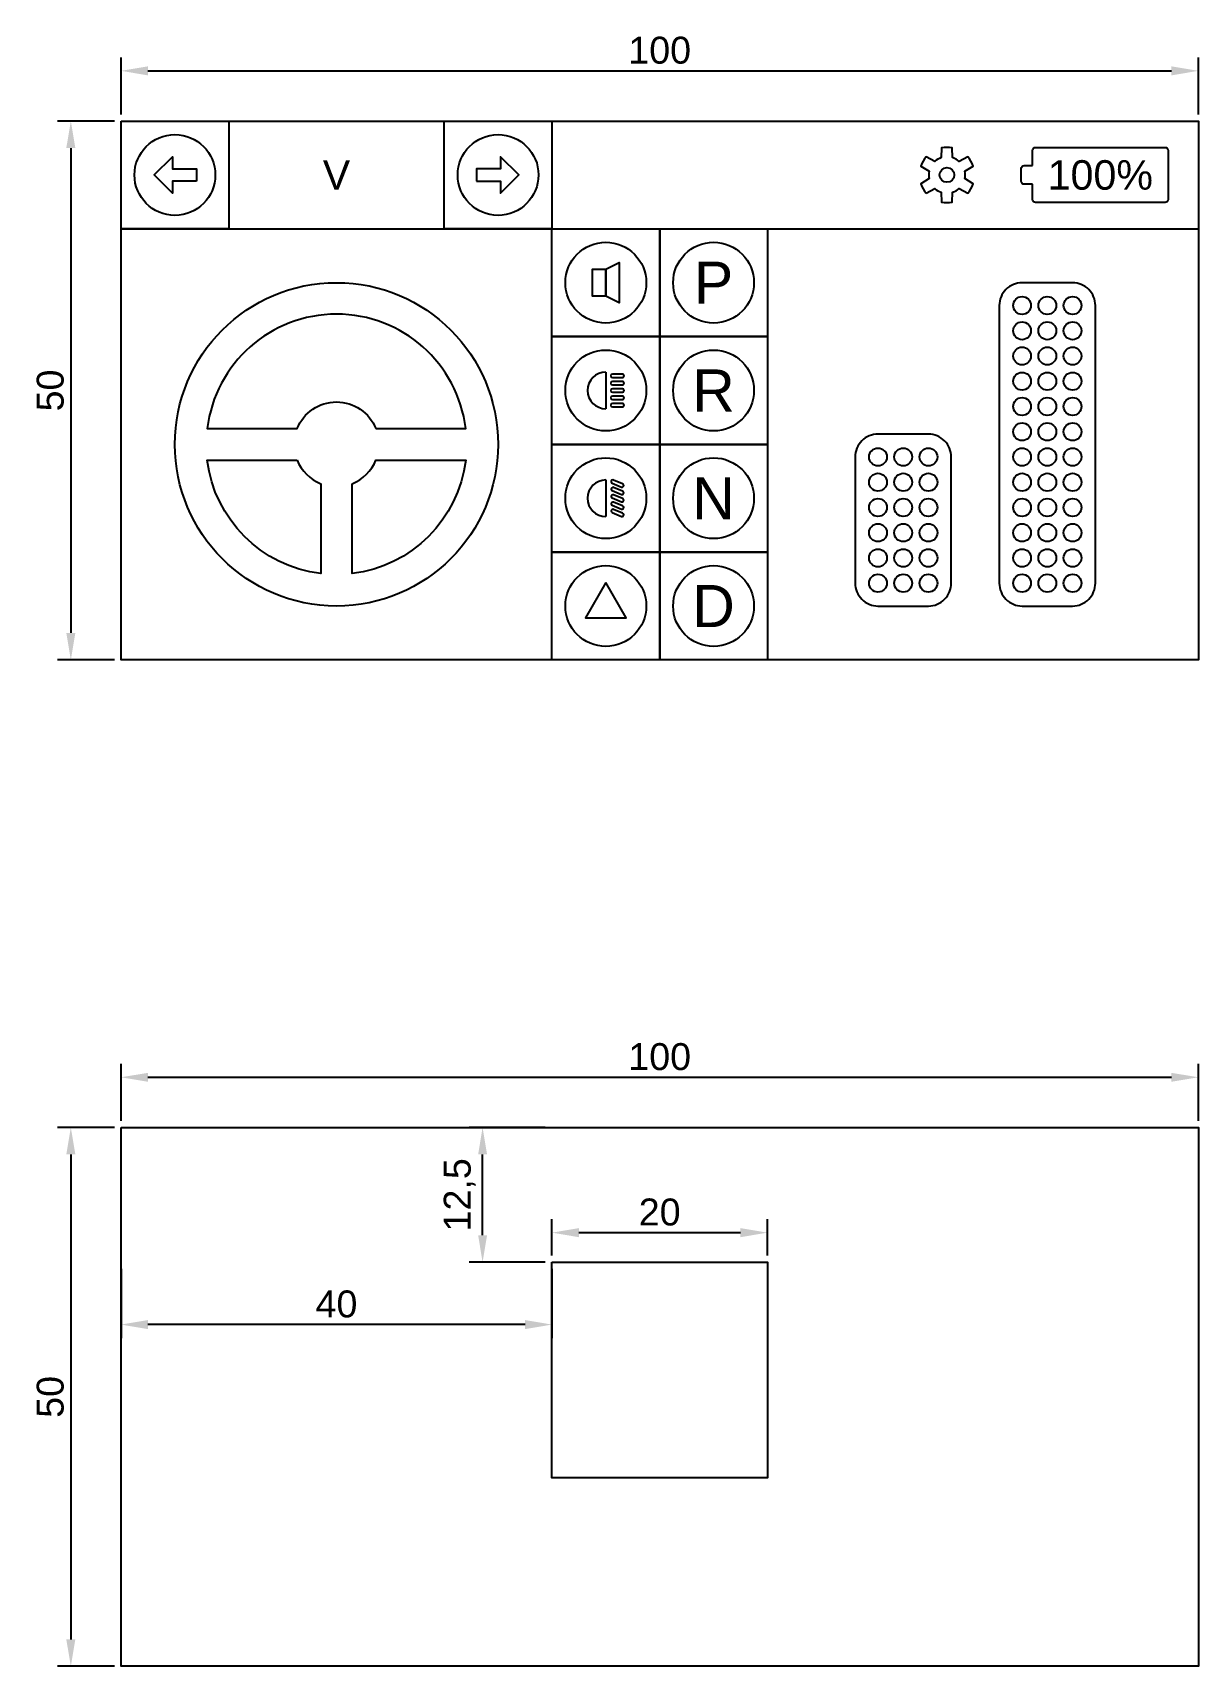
# Model space of a CAD drawing. Header units: millimetres. Extents: x -8 to 100, y -143 to 8.
import ezdxf
from ezdxf.enums import TextEntityAlignment as Align

# ---------------------------------------------------------------- set-up
doc = ezdxf.new("R2010")
doc.units = ezdxf.units.MM
doc.styles.get("Standard").update_dxf_attribs({"font": 'arial.ttf'})
doc.dimstyles.new('ISO-25', dxfattribs={"dimtxt": 2.5, "dimasz": 2.5, "dimexe": 1.25, "dimexo": 0.625, "dimtad": 1, "dimtxsty": 'Standard', "dimcen": 2.5, "dimadec": 0, "dimazin": 0, "dimtfac": 1, "dimtmove": 0, "dimatfit": 3, "dimfxl": 1, "dimarcsym": 0})

# ---------------------------------------------------------------- blocks, each defined once
blk = doc.blocks.new('*D1')
at = {"color": 0, "lineweight": -2, "transparency": 16777216}
for p, q in [((0, 0.62), (0, 5.91)), ((2.5, 4.66), (97.5, 4.66)), ((100, 0.62), (100, 5.91))]:
    blk.add_line(p, q, dxfattribs=at)
at = {"color": 0, "transparency": 16777216}
for points in [[(2.5, 5.08), (2.5, 4.24), (0, 4.66)], [(97.5, 5.08), (97.5, 4.24), (100, 4.66)]]:
    blk.add_solid(points, dxfattribs=at)
at = {"layer": 'Defpoints', "color": 0, "transparency": 16777216}
for p in [(100, 4.66), (0, 0), (100, 0)]:
    blk.add_point(p, dxfattribs=at)
at = {"color": 0, "transparency": 16777216, "insert": (50, 6.56), "char_height": 2.5, "attachment_point": 5}
blk.add_mtext('100', dxfattribs=at)
blk = doc.blocks.new('*D2')
at = {"color": 0, "lineweight": -2, "transparency": 16777216}
for p, q in [((-0.62, 0), (-5.91, 0)), ((-4.66, -2.5), (-4.66, -47.5)), ((-0.62, -50), (-5.91, -50))]:
    blk.add_line(p, q, dxfattribs=at)
at = {"color": 0, "transparency": 16777216}
for points in [[(-5.08, -2.5), (-4.24, -2.5), (-4.66, 0)], [(-5.08, -47.5), (-4.24, -47.5), (-4.66, -50)]]:
    blk.add_solid(points, dxfattribs=at)
at = {"layer": 'Defpoints', "color": 0, "transparency": 16777216}
for p in [(0, 0), (-4.66, -50), (0, -50)]:
    blk.add_point(p, dxfattribs=at)
at = {"color": 0, "transparency": 16777216, "insert": (-6.56, -25), "char_height": 2.5, "attachment_point": 5, "rotation": 90}
blk.add_mtext('50', dxfattribs=at)
blk = doc.blocks.new('A$C0B7D2A1D')
at = {"color": 159, "true_color": 0x22346e}
blk.add_lwpolyline([(-5, 5), (5, 5), (5, -5), (-5, -5)], close=True, dxfattribs=at)
at = {"color": 1}
blk.add_circle((0, 0), 3.75, dxfattribs=at)
blk = doc.blocks.new('*D10')
at = {"color": 0, "lineweight": -2, "transparency": 16777216}
for p, q in [((0, -92.77), (0, -87.48)), ((100, -92.77), (100, -87.48)), ((2.5, -88.73), (97.5, -88.73))]:
    blk.add_line(p, q, dxfattribs=at)
at = {"color": 0, "transparency": 16777216}
for points in [[(2.5, -88.32), (2.5, -89.15), (0, -88.73)], [(97.5, -88.32), (97.5, -89.15), (100, -88.73)]]:
    blk.add_solid(points, dxfattribs=at)
at = {"layer": 'Defpoints', "color": 0, "transparency": 16777216}
for p in [(100, -88.73), (0, -93.39), (100, -93.39)]:
    blk.add_point(p, dxfattribs=at)
at = {"color": 0, "transparency": 16777216, "insert": (50, -86.83), "char_height": 2.5, "attachment_point": 5}
blk.add_mtext('100', dxfattribs=at)
blk = doc.blocks.new('*D11')
at = {"color": 0, "lineweight": -2, "transparency": 16777216}
for p, q in [((-0.62, -93.39), (-5.91, -93.39)), ((-4.66, -95.89), (-4.66, -140.89)), ((-0.62, -143.39), (-5.91, -143.39))]:
    blk.add_line(p, q, dxfattribs=at)
at = {"color": 0, "transparency": 16777216}
for points in [[(-5.08, -95.89), (-4.24, -95.89), (-4.66, -93.39)], [(-5.08, -140.89), (-4.24, -140.89), (-4.66, -143.39)]]:
    blk.add_solid(points, dxfattribs=at)
at = {"layer": 'Defpoints', "color": 0, "transparency": 16777216}
for p in [(0, -93.39), (-4.66, -143.39), (0, -143.39)]:
    blk.add_point(p, dxfattribs=at)
at = {"color": 0, "transparency": 16777216, "insert": (-6.56, -118.39), "char_height": 2.5, "attachment_point": 5, "rotation": 90}
blk.add_mtext('50', dxfattribs=at)
blk = doc.blocks.new('*D12')
at = {"color": 0, "lineweight": -2, "transparency": 16777216}
for p, q in [((40, -105.27), (40, -101.9)), ((60, -105.27), (60, -101.9)), ((42.5, -103.15), (57.5, -103.15))]:
    blk.add_line(p, q, dxfattribs=at)
at = {"color": 0, "transparency": 16777216}
for points in [[(42.5, -102.73), (42.5, -103.57), (40, -103.15)], [(57.5, -102.73), (57.5, -103.57), (60, -103.15)]]:
    blk.add_solid(points, dxfattribs=at)
at = {"layer": 'Defpoints', "color": 0, "transparency": 16777216}
for p in [(60, -103.15), (40, -105.89), (60, -105.89)]:
    blk.add_point(p, dxfattribs=at)
at = {"color": 0, "transparency": 16777216, "insert": (50, -101.25), "char_height": 2.5, "attachment_point": 5}
blk.add_mtext('20', dxfattribs=at)
blk = doc.blocks.new('*D13')
at = {"color": 0, "lineweight": -2, "transparency": 16777216}
for p, q in [((0, -106.52), (0, -112.93)), ((40, -106.52), (40, -112.93)), ((37.5, -111.68), (2.5, -111.68))]:
    blk.add_line(p, q, dxfattribs=at)
at = {"color": 0, "transparency": 16777216}
for points in [[(2.5, -111.26), (2.5, -112.1), (0, -111.68)], [(37.5, -111.26), (37.5, -112.1), (40, -111.68)]]:
    blk.add_solid(points, dxfattribs=at)
at = {"layer": 'Defpoints', "color": 0, "transparency": 16777216}
for p in [(0, -105.89), (40, -105.89), (0, -111.68)]:
    blk.add_point(p, dxfattribs=at)
at = {"color": 0, "transparency": 16777216, "insert": (20, -109.78), "char_height": 2.5, "attachment_point": 5}
blk.add_mtext('40', dxfattribs=at)
blk = doc.blocks.new('*D14')
at = {"color": 0, "lineweight": -2, "transparency": 16777216}
for p, q in [((39.38, -93.39), (32.31, -93.39)), ((33.56, -103.39), (33.56, -95.89)), ((39.38, -105.89), (32.31, -105.89))]:
    blk.add_line(p, q, dxfattribs=at)
at = {"color": 0, "transparency": 16777216}
for points in [[(33.15, -95.89), (33.98, -95.89), (33.56, -93.39)], [(33.15, -103.39), (33.98, -103.39), (33.56, -105.89)]]:
    blk.add_solid(points, dxfattribs=at)
at = {"layer": 'Defpoints', "color": 0, "transparency": 16777216}
for p in [(33.56, -93.39), (40, -93.39), (40, -105.89)]:
    blk.add_point(p, dxfattribs=at)
at = {"color": 0, "transparency": 16777216, "insert": (31.44, -99.64), "char_height": 2.5, "attachment_point": 5, "rotation": 90}
blk.add_mtext('12,5', dxfattribs=at)

msp = doc.modelspace()

# ---------------------------------------------------------------- linework, layer by layer
at = {"color": 1}
msp.add_line((0, -10), (100, -10), dxfattribs=at)
for p, q in [((45, -23.305), (45, -26.695)), ((45, -33.305), (45, -36.695))]:
    msp.add_line(p, q)
for points in [[(0, 0), (100, 0), (100, -50), (0, -50)], [(0, -93.392), (100, -93.392), (100, -143.392), (0, -143.392)]]:
    msp.add_lwpolyline(points, close=True, dxfattribs=at)
at = {"color": 3}
msp.add_lwpolyline([(74.737, -6.689), (75.538, -6.259, 0.1032335), (76.136, -6.604), (76.164, -7.513, 0.098352), (77.162, -7.513), (77.191, -6.604, 0.1032335), (77.788, -6.259), (78.59, -6.689, 0.098352), (79.089, -5.824), (78.316, -5.345, 0.1032335), (78.316, -4.655), (79.089, -4.176, 0.098352), (78.59, -3.311), (77.788, -3.741, 0.1032335), (77.191, -3.396), (77.162, -2.487, 0.098352), (76.164, -2.487), (76.136, -3.396, 0.1032335), (75.538, -3.741), (74.737, -3.311, 0.098352), (74.238, -4.176), (75.01, -4.655, 0.1032335), (75.01, -5.345), (74.238, -5.824, 0.098352)], format="xyb", close=True, dxfattribs=at)
at = {"color": 2}
for points in [[(84.61, -4.138), (84.61, -2.716, -0.4142136), (84.888, -2.438), (96.912, -2.438, -0.4142136), (97.189, -2.716), (97.189, -7.284, -0.4142136), (96.912, -7.562), (84.888, -7.562, -0.4142136), (84.61, -7.284), (84.61, -5.862)], [(84.61, -5.862), (83.833, -5.862, -0.4142136), (83.556, -5.584), (83.556, -4.416, -0.4142136), (83.833, -4.138), (84.61, -4.138)]]:
    msp.add_lwpolyline(points, format="xyb", dxfattribs=at)
for points in [[(7.017, -5.562), (4.769, -5.562), (4.769, -6.687), (3.082, -5), (4.769, -3.313), (4.769, -4.438), (7.017, -4.438)], [(32.983, -5.562), (35.231, -5.562), (35.231, -6.687), (36.918, -5), (35.231, -3.313), (35.231, -4.438), (32.983, -4.438)], [(45, -16.25), (45, -15.625), (45, -14.375), (45, -13.75), (46.25, -13.125), (46.25, -14.375), (46.25, -15.625), (46.25, -16.875)], [(45, -16.25), (43.75, -16.25), (43.75, -15), (43.75, -13.75), (45, -13.75), (45, -15)], [(40, -105.892), (60, -105.892), (60, -125.892), (40, -125.892)]]:
    msp.add_lwpolyline(points, close=True)
at = {"color": 1}
for points in [[(83.64, -15, 0.4142136), (81.524, -17.117), (81.524, -42.883, 0.4142136), (83.64, -45), (88.325, -45, 0.4142136), (90.442, -42.883), (90.442, -17.117, 0.4142136), (88.325, -15)], [(23.652, -28.542), (31.995, -28.542, 0.8857887), (8.005, -28.542), (16.348, -28.542, -0.6774846)], [(70.263, -29.054, 0.4142136), (68.146, -31.171), (68.146, -42.883, 0.4142136), (70.263, -45), (74.948, -45, 0.4142136), (77.064, -42.883), (77.064, -31.171, 0.4142136), (74.948, -29.054)], [(16.348, -31.458, 0.2055804), (18.542, -33.652), (18.542, -41.995, -0.3449946), (8.005, -31.458)], [(21.458, -33.652, 0.2055804), (23.652, -31.458), (31.995, -31.458, -0.3449946), (21.458, -41.995)]]:
    msp.add_lwpolyline(points, format="xyb", close=True, dxfattribs=at)
for points in [[(45.624, -23.479, 1), (45.624, -23.797), (46.537, -23.797, 1), (46.537, -23.479)], [(45.624, -24.16, 1), (45.624, -24.478), (46.537, -24.478, 1), (46.537, -24.16)], [(45.624, -24.841, 1), (45.624, -25.159), (46.537, -25.159, 1), (46.537, -24.841)], [(45.624, -25.522, 1), (45.624, -25.84), (46.537, -25.84, 1), (46.537, -25.522)], [(45.624, -26.203, 1), (45.624, -26.521), (46.537, -26.521, 1), (46.537, -26.203)], [(45.719, -33.317, 1), (45.598, -33.61), (46.441, -33.959, 1), (46.563, -33.666)], [(45.719, -33.998, 1), (45.598, -34.291), (46.441, -34.64, 1), (46.563, -34.347)], [(45.719, -34.679, 1), (45.598, -34.972), (46.441, -35.321, 1), (46.563, -35.028)], [(45.719, -35.36, 1), (45.598, -35.653), (46.441, -36.002, 1), (46.563, -35.709)], [(45.719, -36.041, 1), (45.598, -36.334), (46.441, -36.683, 1), (46.563, -36.39)]]:
    msp.add_lwpolyline(points, format="xyb", close=True)
at = {"color": 7}
msp.add_lwpolyline([(45, -42.808), (43.101, -46.096), (46.899, -46.096)], close=True, dxfattribs=at)
at = {"color": 3}
msp.add_circle((76.663, -5), 0.682, dxfattribs=at)
at = {"color": 1}
msp.add_circle((20, -30), 15, dxfattribs=at)
for centre in [(83.64, -17.117), (85.983, -17.117), (88.325, -17.117), (83.64, -19.459), (85.983, -19.459), (88.325, -19.459), (83.64, -21.802), (85.983, -21.802), (88.325, -21.802), (83.64, -24.144), (85.983, -24.144), (88.325, -24.144), (83.64, -26.486), (85.983, -26.486), (88.325, -26.486), (83.64, -28.829), (85.983, -28.829), (88.325, -28.829), (70.263, -31.171), (72.605, -31.171), (74.948, -31.171), (83.64, -31.171), (85.983, -31.171), (88.325, -31.171), (70.263, -33.514), (72.605, -33.514), (74.948, -33.514), (83.64, -33.514), (85.983, -33.514), (88.325, -33.514), (70.263, -35.856), (72.605, -35.856), (74.948, -35.856), (83.64, -35.856), (85.983, -35.856), (88.325, -35.856), (70.263, -38.198), (72.605, -38.198), (74.948, -38.198), (83.64, -38.198), (85.983, -38.198), (88.325, -38.198), (70.263, -40.541), (72.605, -40.541), (74.948, -40.541), (83.64, -40.541), (85.983, -40.541), (88.325, -40.541), (70.263, -42.883), (72.605, -42.883), (74.948, -42.883), (83.64, -42.883), (85.983, -42.883), (88.325, -42.883)]:
    msp.add_circle(centre, 0.827)
for centre in [(45, -25), (45, -35)]:
    msp.add_arc(centre, 1.695, 90, 270)

# ---------------------------------------------------------------- block references
for p in [(5, -5), (35, -5), (45, -15), (55, -15), (45, -25), (55, -25), (45, -35), (55, -35), (45, -45), (55, -45)]:
    msp.add_blockref('A$C0B7D2A1D', p)

# ---------------------------------------------------------------- texts
at = {"color": 2}
msp.add_text('V', height=2.737, dxfattribs=at).set_placement((20, -5), align=Align.MIDDLE_CENTER)
at = {"color": 3}
msp.add_text('100%%%', height=2.7374, dxfattribs=at).set_placement((90.9, -5), align=Align.MIDDLE_CENTER)
at = {"color": 7}
for s, p in [('P', (55, -15)), ('R', (55, -25)), ('N', (55, -35)), ('D', (55, -45))]:
    msp.add_text(s, height=3.911, dxfattribs=at).set_placement(p, align=Align.MIDDLE_CENTER)

# ---------------------------------------------------------------- dimensions: what is measured, and where the dimension line sits
for base, p1, p2, picture, middle in [((100, 4.66), (0, 0), (100, 0), '*D1', (50, 6.562)), ((100, -88.732), (0, -93.392), (100, -93.392), '*D10', (50, -86.83)), ((60, -103.148), (40, -105.892), (60, -105.892), '*D12', (50, -101.247)), ((0, -111.681), (40, -105.892), (0, -105.892), '*D13', (20, -109.779))]:
    dim = msp.add_linear_dim(base=base, p1=p1, p2=p2, dimstyle='ISO-25')
    dim.commit()
    dim.dimension.update_dxf_attribs({"geometry": picture, "text_midpoint": middle})
for base, p1, p2, picture, middle in [((-4.66, -50), (0, 0), (0, -50), '*D2', (-6.562, -25)), ((-4.66, -143.392), (0, -93.392), (0, -143.392), '*D11', (-6.562, -118.392)), ((33.563, -93.392), (40, -105.892), (40, -93.392), '*D14', (31.436, -99.642))]:
    dim = msp.add_linear_dim(base=base, p1=p1, p2=p2, angle=90, dimstyle='ISO-25')
    dim.commit()
    dim.dimension.update_dxf_attribs({"geometry": picture, "text_midpoint": middle})

doc.saveas('drawing.dxf')
